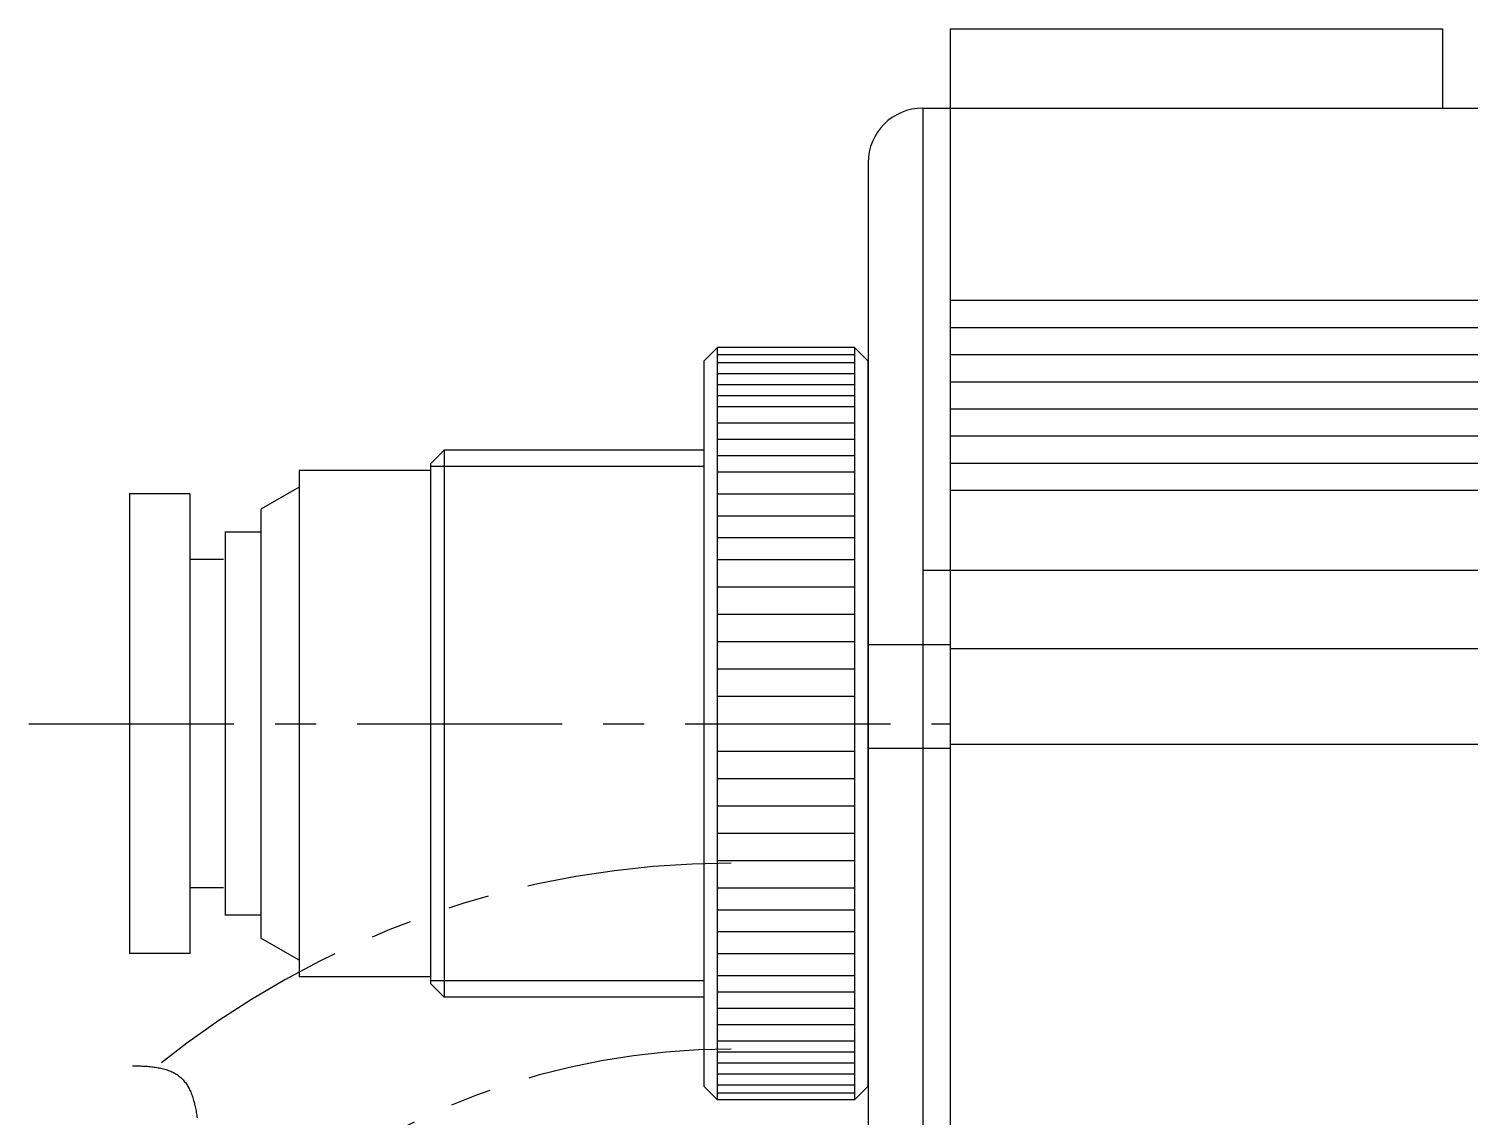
# Model space of a CAD drawing. Extents: x -805 to -78, y -172 to 306.
# Drawn here: x -659.6 to -606.9, y 37.2 to 77 of the extents above; entities that cross this region are included whole.
import ezdxf

# ---------------------------------------------------------------- set-up
doc = ezdxf.new("R2010")
doc.units = 0
for name, pattern in [('CENTER', [12, 7.5, -1.5, 1.5, -1.5]), ('CONTINOUS', [0]), ('PHANTOM', [15, 7.5, -1.5, 1.5, -1.5, 1.5, -1.5])]:
    doc.linetypes.add(name, pattern=pattern)
doc.layers.get('0').update_dxf_attribs({"linetype": 'CONTINUOUS'})
doc.layers.add('CENTER', color=1, linetype='CENTER')

msp = doc.modelspace()

# ---------------------------------------------------------------- linework, layer by layer
at = {"color": 7, "linetype": 'CONTINOUS'}
for p, q in [((-625.95, 77.028), (-625.95, 74.128)), ((-625.95, 77.028), (-607.95, 77.028)), ((-607.95, 77.028), (-607.95, 74.128)), ((-626.95, 74.128), (-91.95, 74.128)), ((-626.95, 74.128), (-626.95, 14.628)), ((-625.95, 74.128), (-625.95, 13.628)), ((-628.95, 72.128), (-628.95, 16.628)), ((-625.95, 67.107), (-92.95, 67.107)), ((-625.95, 66.114), (-92.95, 66.114)), ((-634.95, 64.878), (-634.45, 65.378)), ((-629.45, 65.378), (-634.45, 65.378)), ((-634.45, 37.878), (-634.45, 65.378)), ((-628.95, 64.878), (-629.45, 65.378)), ((-629.45, 65.378), (-629.45, 37.878)), ((-634.95, 64.878), (-634.95, 38.378)), ((-634.45, 65.128), (-629.45, 65.128)), ((-634.45, 64.828), (-629.45, 64.828)), ((-628.95, 38.378), (-628.95, 64.878)), ((-625.95, 65.122), (-92.95, 65.122)), ((-634.45, 64.428), (-629.45, 64.428)), ((-634.45, 64.028), (-629.45, 64.028)), ((-625.95, 64.129), (-92.95, 64.129)), ((-634.45, 63.628), (-629.45, 63.628)), ((-634.45, 63.228), (-629.45, 63.228)), ((-625.95, 63.137), (-92.95, 63.137)), ((-634.45, 62.628), (-629.45, 62.628)), ((-634.45, 62.028), (-629.45, 62.028)), ((-625.95, 62.144), (-92.95, 62.144)), ((-644.45, 61.628), (-644.95, 61.128)), ((-644.95, 61.128), (-644.95, 42.128)), ((-634.95, 61.628), (-644.45, 61.628)), ((-644.45, 61.628), (-644.45, 41.628)), ((-634.45, 61.428), (-629.45, 61.428)), ((-625.95, 61.152), (-92.95, 61.152)), ((-644.95, 60.878), (-649.75, 60.878)), ((-649.75, 60.878), (-649.75, 42.378)), ((-634.95, 61.028), (-644.95, 61.028)), ((-634.45, 60.828), (-629.45, 60.828)), ((-649.75, 60.271), (-651.15, 59.463)), ((-625.95, 60.159), (-92.95, 60.159)), ((-653.75, 60.028), (-655.95, 60.028)), ((-655.95, 60.028), (-655.95, 43.228)), ((-653.75, 60.028), (-653.75, 43.228)), ((-634.45, 60.028), (-629.45, 60.028)), ((-651.15, 59.456), (-651.15, 43.792)), ((-634.45, 59.228), (-629.45, 59.228)), ((-651.15, 58.628), (-652.462, 58.628)), ((-652.45, 58.628), (-652.45, 44.628)), ((-634.45, 58.428), (-629.45, 58.428)), ((-652.52, 57.628), (-653.75, 57.628)), ((-634.45, 57.628), (-629.45, 57.628)), ((-626.95, 57.242), (-91.95, 57.242)), ((-634.45, 56.628), (-629.45, 56.628)), ((-634.45, 55.628), (-629.45, 55.628)), ((-634.45, 54.628), (-629.45, 54.628)), ((-628.95, 54.528), (-625.95, 54.528)), ((-625.95, 54.378), (-92.95, 54.378)), ((-634.45, 53.628), (-629.45, 53.628)), ((-634.45, 52.628), (-629.45, 52.628)), ((-634.45, 51.628), (-629.45, 51.628)), ((-634.45, 50.628), (-629.45, 50.628)), ((-628.95, 50.728), (-625.95, 50.728)), ((-625.95, 50.878), (-92.95, 50.878)), ((-634.45, 49.628), (-629.45, 49.628)), ((-634.45, 48.628), (-629.45, 48.628)), ((-634.45, 47.628), (-629.45, 47.628)), ((-634.45, 46.628), (-629.45, 46.628)), ((-652.52, 45.628), (-653.75, 45.628)), ((-634.45, 45.628), (-629.45, 45.628)), ((-634.45, 44.828), (-629.45, 44.828)), ((-651.15, 44.628), (-652.462, 44.628)), ((-649.75, 42.984), (-651.15, 43.792)), ((-634.45, 44.028), (-629.45, 44.028)), ((-653.75, 43.228), (-655.95, 43.228)), ((-634.45, 43.228), (-629.45, 43.228)), ((-644.95, 42.378), (-649.75, 42.378)), ((-634.95, 42.228), (-644.95, 42.228)), ((-634.45, 42.428), (-629.45, 42.428)), ((-644.45, 41.628), (-644.95, 42.128)), ((-634.45, 41.828), (-629.45, 41.828)), ((-634.95, 41.628), (-644.45, 41.628)), ((-634.45, 41.228), (-629.45, 41.228)), ((-634.45, 40.628), (-629.45, 40.628)), ((-634.45, 40.028), (-629.45, 40.028)), ((-634.45, 39.628), (-629.45, 39.628)), ((-634.45, 39.228), (-629.45, 39.228)), ((-634.45, 38.828), (-629.45, 38.828)), ((-634.95, 38.378), (-634.45, 37.878)), ((-634.45, 38.428), (-629.45, 38.428)), ((-634.45, 38.128), (-629.45, 38.128)), ((-629.45, 37.878), (-628.95, 38.378)), ((-629.45, 37.878), (-634.45, 37.878))]:
    msp.add_line(p, q, dxfattribs=at)
at = {"color": 7}
msp.add_polyline3d([(-655.844, 39.122, 0), (-655.796, 39.122, 0), (-655.748, 39.12, 0), (-655.698, 39.12, 0), (-655.65, 39.118, 0), (-655.6, 39.118, 0), (-655.55, 39.116, 0), (-655.5, 39.114, 0), (-655.45, 39.112, 0), (-655.4, 39.108, 0), (-655.348, 39.106, 0), (-655.298, 39.102, 0), (-655.248, 39.098, 0), (-655.198, 39.094, 0), (-655.148, 39.088, 0), (-655.098, 39.082, 0), (-655.048, 39.076, 0), (-654.998, 39.068, 0), (-654.95, 39.06, 0), (-654.9, 39.052, 0), (-654.852, 39.042, 0), (-654.804, 39.032, 0), (-654.756, 39.022, 0), (-654.71, 39.01, 0), (-654.664, 38.998, 0), (-654.618, 38.984, 0), (-654.574, 38.97, 0), (-654.53, 38.954, 0), (-654.488, 38.938, 0), (-654.444, 38.922, 0), (-654.404, 38.904, 0), (-654.364, 38.884, 0), (-654.324, 38.864, 0), (-654.286, 38.844, 0), (-654.248, 38.82, 0), (-654.212, 38.798, 0), (-654.178, 38.772, 0), (-654.144, 38.748, 0), (-654.112, 38.72, 0), (-654.08, 38.692, 0), (-654.05, 38.664, 0), (-654.02, 38.634, 0), (-653.99, 38.604, 0), (-653.964, 38.572, 0), (-653.936, 38.54, 0), (-653.91, 38.506, 0), (-653.886, 38.47, 0), (-653.862, 38.436, 0), (-653.838, 38.4, 0), (-653.816, 38.362, 0), (-653.794, 38.324, 0), (-653.774, 38.286, 0), (-653.754, 38.246, 0), (-653.736, 38.206, 0), (-653.716, 38.164, 0), (-653.7, 38.122, 0), (-653.682, 38.08, 0), (-653.666, 38.038, 0), (-653.65, 37.994, 0), (-653.636, 37.948, 0), (-653.622, 37.904, 0), (-653.608, 37.858, 0), (-653.596, 37.812, 0), (-653.582, 37.764, 0), (-653.572, 37.716, 0), (-653.56, 37.668, 0), (-653.548, 37.62, 0), (-653.538, 37.57, 0), (-653.528, 37.522, 0), (-653.52, 37.47, 0), (-653.51, 37.42, 0), (-653.502, 37.37, 0), (-653.494, 37.318, 0), (-653.486, 37.266, 0), (-653.478, 37.214, 0)], dxfattribs=at)
at = {"color": 7, "linetype": 'CONTINOUS'}
msp.add_arc((-626.95, 72.128), 2, 90, 180, dxfattribs=at)
at = {"color": 3, "linetype": 'PHANTOM'}
for radius, end in [(33.4, 129.047), (26.6, 130.9943)]:
    msp.add_arc((-633.95, 13.128), radius, 90, end, dxfattribs=at)
at = {"layer": 'CENTER', "color": 1, "linetype": 'CENTER'}
msp.add_line((-659.633, 51.628), (-625.95, 51.628), dxfattribs=at)

doc.saveas('drawing.dxf')
